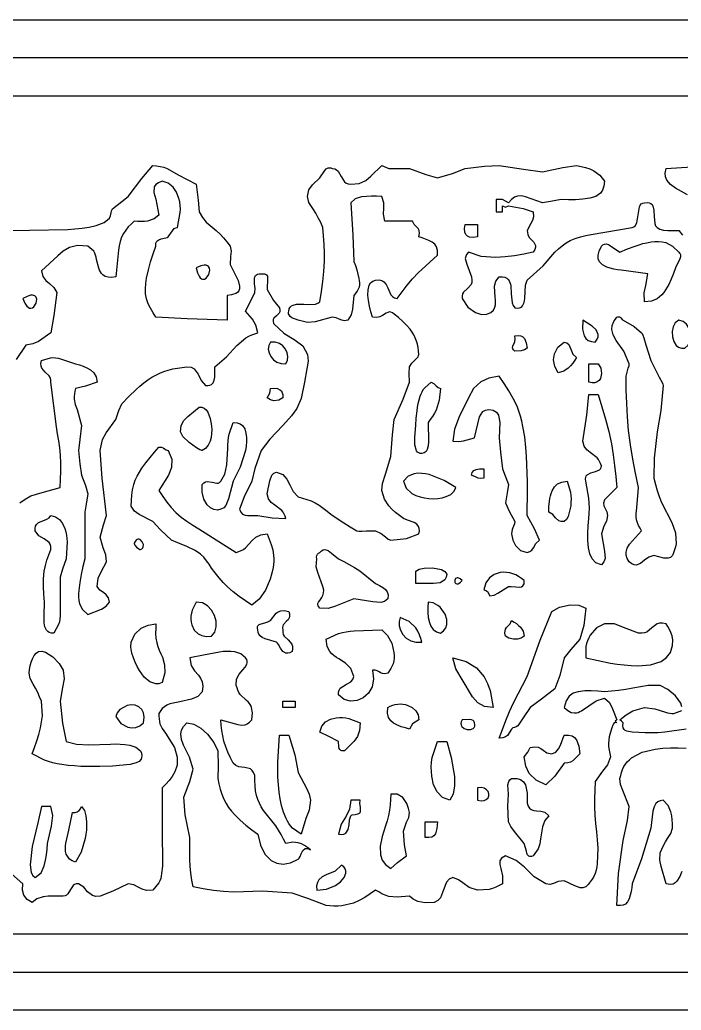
# Model space of a CAD drawing. Extents: x -1323 to 1705, y -706 to 926.
# Drawn here: x 429.2 to 464, y -48.9 to 3.1 of the extents above; entities that cross this region are included whole.
import ezdxf

# ---------------------------------------------------------------- set-up
doc = ezdxf.new("R2010")
doc.units = 0
doc.layers.add('CAMADA_1', color=7, linetype='CONTINUOUS')

msp = doc.modelspace()

# ---------------------------------------------------------------- linework, layer by layer
at = {"layer": 'CAMADA_1'}
for points in [[(401.4278, 3.1105), (531.4279, 3.1105), (531.4279, -48.8895), (401.4278, -48.8895), (401.4278, 3.1105)], [(529.4278, -46.8895), (529.4278, 1.1105), (403.4279, 1.1105), (403.4279, -46.8895), (529.4278, -46.8895)], [(527.4278, -44.8895), (405.4278, -44.8895), (405.4278, -0.8895), (527.4278, -0.8895), (527.4278, -44.8895)], [(453.2929, -8.2791), (453.0549, -8.3132), (452.8676, -8.2968), (452.7559, -8.2483), (452.6754, -8.1686), (452.6203, -8.033), (452.6094, -7.8531), (452.6428, -7.629), (453.2929, -7.629), (453.2929, -8.2791)], [(460.7709, -9.0919), (461.169, -8.9226), (461.5713, -8.7672), (461.7753, -8.6991), (461.9819, -8.6397), (462.1917, -8.5908), (462.4051, -8.5541), (462.6022, -8.5334), (462.7999, -8.5292), (462.9955, -8.5464), (463.1862, -8.5899), (463.5401, -8.7703), (463.8593, -9.0919), (463.9089, -9.1339), (463.9397, -9.1832), (463.9538, -9.2389), (463.9486, -9.3331), (463.9185, -9.4375), (463.6966, -9.9047), (463.5874, -10.2048), (463.4697, -10.5008), (463.335, -10.7887), (463.1747, -11.0643), (463.0801, -11.1986), (462.975, -11.3247), (462.8581, -11.4388), (462.7278, -11.5368), (462.4297, -11.6659), (462.071, -11.693), (462.0522, -11.219), (462.1277, -10.8392), (462.2337, -10.2299), (460.8356, -10.039), (460.6414, -10.0111), (460.4486, -9.9773), (460.2591, -9.932), (460.075, -9.8697), (459.8537, -9.7514), (459.6992, -9.5913), (459.636, -9.4372), (459.6265, -9.2509), (459.6774, -9.0286), (459.7954, -8.7669), (459.8798, -8.6984), (459.9625, -8.6622), (460.0438, -8.6537), (460.1641, -8.6833), (460.2831, -8.7502), (460.7709, -9.0919)], [(439.1666, -10.2688), (439.2243, -10.0361), (439.2094, -9.9289), (439.1588, -9.8419), (439.1028, -9.8002), (439.0272, -9.7752), (438.9307, -9.7701), (438.7431, -9.8063), (438.4999, -9.9047), (438.5693, -10.1737), (438.6527, -10.3579), (438.7135, -10.4387), (438.7768, -10.4896), (438.841, -10.5136), (438.9364, -10.5063), (439.0257, -10.456), (439.1666, -10.2688)], [(430.0937, -11.772), (430.121, -11.5549), (430.0931, -11.4602), (430.0329, -11.3883), (429.9729, -11.3581), (429.8959, -11.3454), (429.8009, -11.3532), (429.6221, -11.4102), (429.3967, -11.5303), (429.498, -11.7637), (429.6024, -11.9188), (429.6719, -11.9838), (429.7401, -12.0214), (429.806, -12.0348), (429.8982, -12.0157), (429.9792, -11.9589), (430.0937, -11.772)], [(459.4703, -13.8062), (459.5719, -13.6635), (459.6243, -13.5319), (459.634, -13.4109), (459.5312, -13.1729), (459.314, -12.9754), (458.8198, -12.6684), (458.8114, -13.1237), (458.8995, -13.4827), (458.988, -13.6179), (459.1104, -13.719), (459.27, -13.7828), (459.4703, -13.8062)], [(462.5588, -25.0229), (462.2845, -25.0967), (462.0583, -25.2635), (461.8497, -25.4341), (461.6277, -25.5197), (461.5169, -25.5073), (461.3946, -25.4525), (461.2582, -25.3479), (461.1539, -25.1701), (461.1024, -25.0033), (461.0967, -24.8465), (461.1579, -24.628), (461.2813, -24.4264), (461.9087, -23.7223), (461.8265, -23.5817), (461.751, -23.4396), (461.6889, -23.2948), (461.6467, -23.1457), (461.6289, -22.992), (461.6304, -22.8344), (461.6439, -22.6746), (461.6621, -22.5142), (461.746, -21.4466), (461.5926, -20.7011), (461.4485, -19.9546), (461.3229, -19.206), (461.2251, -18.4544), (461.164, -17.7425), (461.1275, -17.0279), (461.1075, -16.3115), (461.0958, -15.5943), (461.2091, -15.1822), (461.2503, -15.0506), (461.2582, -14.9442), (460.9776, -14.2953), (460.5749, -13.7193), (460.4219, -13.4367), (460.3515, -13.1461), (460.3688, -12.9436), (460.4507, -12.7311), (460.6081, -12.5058), (460.66, -12.488), (460.7045, -12.4816), (460.7423, -12.485), (460.7885, -12.5045), (460.825, -12.5362), (460.8865, -12.6215), (460.9088, -12.6495), (460.9331, -12.6684), (461.5207, -12.9869), (461.9087, -13.3186), (461.9432, -13.3672), (461.9773, -13.4387), (462.0319, -13.5916), (462.1387, -13.9612), (462.3964, -14.7815), (462.8382, -15.66), (462.992, -15.9399), (463.0285, -16.0208), (463.0466, -16.082), (462.9293, -17.4027), (462.7215, -18.5205), (462.5652, -19.9112), (462.5588, -20.9589), (462.6387, -21.285), (462.7256, -21.6081), (462.8265, -21.9253), (462.9483, -22.2338), (463.4942, -23.2897), (463.6842, -23.8274), (463.7202, -24.3948), (463.6911, -24.5549), (463.6471, -24.7123), (463.5932, -24.868), (463.5343, -25.0229), (463.4207, -25.1163), (463.307, -25.1642), (463.0751, -25.161), (462.5588, -25.0229)], [(464.1843, -14.1314), (464.3495, -13.9661), (464.4511, -13.7578), (464.4734, -13.2878), (464.3986, -13.0643), (464.2699, -12.8739), (464.0893, -12.7355), (463.8593, -12.6684), (463.6828, -12.7978), (463.5691, -13.005), (463.5177, -13.2587), (463.5285, -13.5277), (463.6009, -13.7808), (463.7345, -13.9865), (463.8576, -14.0821), (464.0075, -14.1334), (464.1843, -14.1314)], [(455.2436, -14.294), (455.1813, -14.2227), (455.1443, -14.162), (455.1283, -14.109), (455.148, -14.002), (455.2055, -13.8844), (455.2413, -13.7833), (455.2587, -13.6522), (455.2436, -13.4811), (455.4258, -13.4616), (455.5674, -13.4826), (455.6743, -13.5383), (455.7523, -13.6229), (455.8455, -13.8548), (455.894, -14.1314), (455.7545, -14.2195), (455.5807, -14.2733), (455.2436, -14.294)], [(443.2143, -14.9442), (443.3004, -14.7658), (443.3224, -14.5693), (443.2855, -14.3688), (443.195, -14.1786), (443.056, -14.013), (442.874, -13.8862), (442.654, -13.8125), (442.4014, -13.8062), (442.3152, -13.9845), (442.2932, -14.1811), (442.3301, -14.3816), (442.4206, -14.5718), (442.5596, -14.7374), (442.7417, -14.8642), (442.9616, -14.9379), (443.2143, -14.9442)], [(457.5197, -15.4318), (457.3444, -15.094), (457.2815, -14.7504), (457.3274, -14.4203), (457.5161, -14.0747), (457.8446, -13.8062), (457.9839, -13.8498), (458.081, -13.9356), (458.1998, -14.1824), (458.3036, -14.4444), (458.4948, -14.619), (458.3948, -14.7675), (458.2908, -14.9127), (458.1788, -15.0515), (458.0549, -15.1806), (457.8262, -15.345), (457.5197, -15.4318)], [(459.1452, -15.9196), (459.1452, -14.9442), (459.6327, -14.9442), (459.7621, -15.1723), (459.8031, -15.4521), (459.7436, -15.7184), (459.6724, -15.826), (459.5714, -15.9057), (459.4554, -15.9464), (459.3138, -15.953), (459.1452, -15.9196)], [(456.5442, -24.2101), (456.2799, -23.616), (455.894, -22.9095), (455.9016, -22.4653), (455.9078, -22.0209), (455.9109, -21.5763), (455.9095, -21.1314), (455.902, -20.6859), (455.887, -20.2397), (455.8629, -19.7929), (455.8283, -19.3451), (455.7671, -18.7895), (455.6765, -18.2394), (455.6168, -17.9685), (455.5457, -17.7017), (455.4618, -17.4397), (455.3638, -17.1835), (455.1682, -16.7701), (454.9403, -16.3705), (454.6909, -15.9801), (454.4307, -15.5943), (453.8795, -15.7043), (453.4627, -15.8914), (453.0798, -16.2448), (452.8052, -16.7323), (452.3307, -17.7296), (452.0796, -18.3799), (451.9924, -19.0082), (452.3021, -19.0318), (452.5538, -18.9974), (453.1301, -18.8455), (453.3063, -18.1072), (453.386, -17.7296), (453.5672, -17.4537), (453.7014, -17.3846), (453.8785, -17.3586), (454.1058, -17.3826), (454.2829, -17.495), (454.3922, -17.6493), (454.4652, -18.0404), (454.4307, -18.8455), (454.497, -19.5889), (454.5934, -20.4711), (454.7421, -20.8297), (454.9185, -21.2839), (454.8435, -21.7236), (454.7558, -22.2594), (454.95, -22.6803), (455.2436, -23.2345), (455.2367, -23.3464), (455.1861, -23.4701), (455.1097, -23.6555), (455.0812, -23.885), (455.1425, -24.2103), (455.2757, -24.4942), (455.5388, -24.7564), (455.894, -24.8601), (456.0383, -24.8139), (456.1444, -24.7294), (456.2255, -24.6199), (456.3595, -24.3898), (456.5442, -24.2101)], [(450.0417, -18.1954), (450.0682, -17.8043), (450.1079, -17.4153), (450.1368, -17.2223), (450.174, -17.0307), (450.2211, -16.8407), (450.2797, -16.6525), (450.3247, -16.5327), (450.3772, -16.4166), (450.4394, -16.3068), (450.5131, -16.2063), (450.8546, -15.9196), (451.0015, -16.0001), (451.1154, -16.1137), (451.2128, -16.1952), (451.3422, -16.2446), (451.2772, -16.8622), (451.1113, -17.3793), (451.0213, -17.5506), (450.9185, -17.7151), (450.8073, -17.875), (450.6918, -18.0327), (450.7094, -19.0255), (450.6959, -19.2558), (450.6445, -19.4483), (450.5816, -19.548), (450.4906, -19.6195), (450.3668, -19.6583), (450.2741, -19.6544), (450.1975, -19.6285), (450.1353, -19.5828), (450.0864, -19.5195), (450.001, -19.207), (449.999, -18.8053), (450.0417, -18.1954)], [(442.2387, -16.7323), (442.3655, -16.4949), (442.4014, -16.2446), (442.6006, -16.235), (442.7698, -16.2555), (442.9043, -16.3106), (442.9795, -16.3777), (443.0305, -16.4689), (443.0552, -16.5865), (443.0516, -16.7323), (442.8393, -16.8584), (442.5913, -16.8865), (442.4011, -16.8397), (442.2387, -16.7323)], [(460.6081, -21.4466), (460.2469, -21.8136), (459.9581, -22.0967), (459.9046, -22.2698), (459.9287, -22.4161), (459.9954, -22.5508), (460.0812, -22.7153), (460.1203, -22.9095), (460.0573, -23.2137), (459.9312, -23.4684), (459.7954, -23.885), (459.9685, -24.7803), (459.9949, -25.1805), (459.9321, -25.3561), (459.7954, -25.5106), (459.5101, -25.3944), (459.3102, -25.1971), (459.1822, -24.9323), (459.1125, -24.6136), (459.0802, -24.2305), (459.0825, -23.8455), (459.1081, -23.4592), (459.1452, -23.0722), (459.1579, -22.8037), (459.1656, -22.5356), (459.1633, -22.2685), (459.146, -22.0027), (458.9825, -21.1214), (458.9657, -21.003), (458.972, -20.9076), (458.9982, -20.8323), (459.0415, -20.774), (459.2436, -20.6712), (459.4907, -20.6135), (459.7016, -20.5197), (459.7498, -20.4664), (459.7821, -20.397), (459.7954, -20.3086), (459.7529, -20.1935), (459.706, -20.0821), (459.6505, -19.978), (459.5818, -19.8849), (459.2159, -19.6135), (459.0314, -19.4643), (458.8897, -19.2722), (458.8198, -19.0082), (459.0402, -17.6425), (459.1452, -16.5698), (459.6327, -16.5698), (459.8292, -17.2112), (460.0164, -17.8544), (460.1851, -18.5012), (460.3262, -19.1534), (460.4208, -19.722), (460.4948, -20.2947), (460.5549, -20.87), (460.6081, -21.4466)], [(437.6872, -18.5205), (437.7084, -18.1817), (437.8464, -17.9239), (438.0629, -17.7141), (438.6626, -17.2199), (438.7955, -17.2233), (438.915, -17.2734), (439.0205, -17.3638), (439.1115, -17.4889), (439.2469, -17.8184), (439.3161, -18.214), (439.3253, -18.4161), (439.3165, -18.6184), (439.2871, -18.8178), (439.2344, -19.0111), (439.1364, -19.2263), (439.0005, -19.3927), (438.825, -19.4958), (438.813, -19.4977), (438.7974, -19.4966), (438.766, -19.4891), (438.6919, -19.4595), (438.5148, -19.3621), (438.1341, -19.0884), (437.8056, -18.7603), (437.7253, -18.6353), (437.6872, -18.5205)], [(439.8004, -21.1214), (440.0045, -20.7392), (440.1058, -20.2542), (440.164, -19.3912), (440.171, -19.2014), (440.1818, -19.012), (440.2013, -18.8241), (440.2346, -18.6393), (440.4507, -18.0327), (440.6523, -18.0467), (440.8115, -18.0997), (440.933, -18.1861), (441.0546, -18.3654), (441.1175, -18.5866), (441.1417, -18.8117), (441.1417, -19.0387), (441.1254, -19.2669), (441.101, -19.4958), (440.808, -20.383), (440.4507, -21.1214), (440.2013, -22.0466), (440.0579, -22.3963), (439.9481, -22.5146), (439.8004, -22.5845), (439.6228, -22.6359), (439.4367, -22.6084), (439.2544, -22.5109), (439.088, -22.3524), (438.9121, -22.0612), (438.8148, -21.698), (438.825, -21.2839), (438.9112, -21.2034), (438.9985, -21.1558), (439.0861, -21.1347), (439.3462, -21.1692), (439.5895, -21.2205), (439.6641, -21.2124), (439.7346, -21.1815), (439.8004, -21.1214)], [(436.5492, -19.3332), (436.6734, -19.3304), (436.7634, -19.3618), (436.8361, -19.4105), (436.9228, -19.4669), (437.0369, -19.4958), (437.2198, -19.9556), (437.2012, -20.3922), (437.0488, -20.7996), (436.5492, -21.6091), (436.7547, -21.9161), (436.9673, -22.2159), (437.1939, -22.5013), (437.4416, -22.7651), (437.7166, -23.0037), (438.0125, -23.2206), (438.3216, -23.4231), (438.6363, -23.6186), (440.6132, -24.8601), (440.7426, -24.8099), (440.8687, -24.7555), (440.9882, -24.6925), (441.0978, -24.6166), (441.4447, -24.2354), (441.645, -24.0543), (441.8993, -23.927), (442.2387, -23.885), (442.3474, -24.1624), (442.4459, -24.4414), (442.524, -24.7233), (442.5713, -25.0096), (442.5809, -25.1657), (442.5796, -25.323), (442.5682, -25.4807), (442.5477, -25.6385), (442.4826, -25.9515), (442.3914, -26.2574), (442.1419, -26.8425), (441.8131, -27.3148), (441.4259, -27.624), (441.0879, -27.4018), (440.7567, -27.1726), (440.4388, -26.9292), (440.1409, -26.6647), (439.9187, -26.4328), (439.7095, -26.1872), (439.509, -25.9324), (439.3128, -25.673), (439.1823, -25.4776), (439.0459, -25.2882), (438.8977, -25.1107), (438.732, -24.9513), (438.4493, -24.7551), (438.0123, -24.5351), (437.5397, -24.3574), (437.1995, -24.2101), (436.6304, -23.6677), (436.2241, -23.2345), (435.511, -22.8577), (435.2637, -22.6846), (435.0863, -22.4218), (435.0979, -22.1315), (435.1185, -21.8435), (435.1568, -21.5599), (435.2219, -21.2831), (435.301, -21.0603), (435.4006, -20.844), (435.5167, -20.6345), (435.6455, -20.4322), (435.8545, -20.1427), (436.078, -19.8659), (436.3112, -19.5974), (436.5492, -19.3332)], [(449.3914, -21.1214), (449.5321, -21.4851), (449.837, -21.7572), (450.0466, -21.8642), (450.2668, -21.9422), (450.495, -21.9946), (450.7286, -22.0249), (450.9619, -22.0353), (451.1943, -22.0239), (451.4223, -21.9874), (451.6424, -21.9222), (451.8788, -21.8053), (452.0549, -21.6467), (452.1551, -21.4466), (451.5413, -21.0703), (450.7444, -20.7688), (450.5504, -20.7281), (450.3543, -20.7036), (450.1576, -20.7007), (449.9619, -20.7249), (449.6378, -20.8567), (449.3914, -21.1214)], [(452.9679, -20.7963), (453.0103, -20.6568), (453.0921, -20.5565), (453.2105, -20.4928), (453.3931, -20.4608), (453.618, -20.4711), (453.618, -20.9589), (453.4513, -20.9738), (453.322, -20.9515), (453.2153, -20.9066), (452.9679, -20.7963)], [(458.007, -21.1214), (458.1733, -21.6892), (458.1966, -21.8671), (458.2047, -22.0472), (458.1999, -22.2282), (458.1845, -22.4091), (458.0516, -22.966), (457.9598, -23.1251), (457.8446, -23.2345), (457.6789, -23.2378), (457.5563, -23.1979), (457.3907, -23.0385), (457.2488, -22.8553), (457.0319, -22.7472), (457.0413, -22.4555), (457.0645, -22.1679), (457.0856, -22.027), (457.1152, -21.8887), (457.1552, -21.7535), (457.2072, -21.622), (457.3277, -21.4174), (457.4957, -21.2602), (457.7193, -21.1587), (458.007, -21.1214)], [(431.0223, -29.0869), (430.8926, -29.0856), (430.7862, -29.0594), (430.7009, -29.0107), (430.6345, -28.942), (430.5536, -28.7672), (430.5179, -28.5469), (430.5185, -28.1487), (430.5345, -27.4613), (430.4974, -27.0505), (430.4734, -26.6416), (430.4756, -26.2364), (430.5172, -25.8368), (430.5782, -25.5486), (430.6603, -25.2633), (430.7564, -24.9801), (430.8596, -24.6978), (430.8595, -24.5489), (430.8303, -24.4291), (430.777, -24.3334), (430.5229, -24.1404), (430.234, -23.9822), (430.0468, -23.7223), (430.04, -23.5802), (430.064, -23.4687), (430.1135, -23.3826), (430.2243, -23.2902), (430.3636, -23.2263), (430.6585, -23.1147), (430.7794, -23.0325), (430.8596, -22.9095), (431.1068, -22.9848), (431.3134, -23.127), (431.479, -23.3325), (431.6029, -23.5976), (431.6538, -23.767), (431.6897, -23.9404), (431.7125, -24.1163), (431.7239, -24.2932), (431.6724, -25.1856), (431.4797, -25.7268), (431.3473, -26.1607), (431.3523, -28.031), (431.3481, -28.1872), (431.3377, -28.342), (431.3155, -28.4932), (431.276, -28.6388), (431.0223, -29.0869)], [(435.2488, -24.3728), (435.2454, -24.3906), (435.2473, -24.4107), (435.2726, -24.4692), (435.3675, -24.5819), (435.4843, -24.6713), (435.53, -24.6931), (435.5544, -24.699), (435.5738, -24.6978), (435.643, -24.6661), (435.6915, -24.622), (435.7213, -24.5686), (435.7295, -24.4297), (435.6733, -24.2923), (435.574, -24.1901), (435.5148, -24.1627), (435.4527, -24.1568), (435.3973, -24.1729), (435.3436, -24.2123), (435.2935, -24.278), (435.2488, -24.3728)], [(445.0025, -27.7863), (444.942, -27.7169), (444.906, -27.6543), (444.8914, -27.5969), (444.8946, -27.5433), (444.9316, -27.4575), (444.9953, -27.3709), (445.1118, -27.2165), (445.1677, -27.1097), (445.2024, -26.9828), (445.2051, -26.8307), (445.1649, -26.6484), (444.8952, -25.9169), (444.8153, -25.6033), (444.8399, -25.1856), (444.8341, -25.0887), (444.8461, -25.0096), (444.8745, -24.9471), (444.9283, -24.8935), (445.0025, -24.8601), (445.0939, -24.7738), (445.1807, -24.7241), (445.2638, -24.7062), (445.4413, -24.7577), (445.6132, -24.8914), (445.9777, -25.1856), (446.2642, -25.3349), (446.548, -25.4883), (446.826, -25.6501), (447.0957, -25.8244), (447.9283, -26.4857), (448.1367, -26.5958), (448.3471, -26.7086), (448.4551, -26.8016), (448.5383, -26.9256), (448.5839, -27.0886), (448.5786, -27.2986), (448.4054, -27.427), (448.2134, -27.4808), (447.7816, -27.4401), (446.7905, -27.2986), (445.8225, -27.668), (445.4347, -27.7902), (445.0025, -27.7863)], [(451.6673, -25.9984), (451.636, -26.159), (451.5709, -26.2964), (451.3236, -26.4436), (450.9754, -26.4899), (450.0417, -26.4857), (450.0417, -25.8357), (450.2299, -25.7383), (450.4792, -25.6765), (450.9266, -25.6561), (451.3951, -25.756), (451.5656, -25.8586), (451.6673, -25.9984)], [(453.618, -26.8112), (453.7235, -26.8487), (453.8036, -26.9116), (453.943, -27.1362), (454.1542, -27.0973), (454.3543, -26.9865), (454.9185, -26.6484), (454.9788, -26.6383), (455.0554, -26.6396), (455.2933, -26.6656), (455.486, -26.6727), (455.5931, -26.6536), (455.6773, -26.6058), (455.7128, -26.5599), (455.7349, -26.4988), (455.7417, -26.4206), (455.7313, -26.3234), (455.5904, -26.2208), (455.447, -26.1238), (455.2983, -26.0383), (455.1419, -25.9699), (454.9812, -25.9244), (454.8144, -25.9001), (454.645, -25.8966), (454.4769, -25.9136), (454.1705, -26.0062), (453.9107, -26.1842), (453.7193, -26.4513), (453.618, -26.8112)], [(452.4801, -26.3234), (452.3845, -26.2487), (452.3027, -26.2063), (452.2557, -26.1937), (452.2147, -26.1919), (452.1798, -26.1996), (452.1382, -26.2257), (452.1095, -26.2649), (452.0935, -26.3125), (452.0899, -26.3636), (452.0985, -26.4135), (452.1191, -26.4573), (452.1514, -26.4903), (452.1952, -26.5075), (452.2306, -26.5079), (452.2709, -26.4978), (452.3162, -26.4757), (452.3928, -26.417), (452.4801, -26.3234)], [(438.4999, -27.4613), (438.4259, -27.6027), (438.3569, -27.7458), (438.2978, -27.8921), (438.2535, -28.0433), (438.2286, -28.1975), (438.2232, -28.3546), (438.2376, -28.5115), (438.2723, -28.6647), (438.3972, -28.9295), (438.608, -29.1315), (438.7994, -29.2191), (439.0336, -29.2609), (439.3128, -29.2496), (439.4754, -29.0377), (439.5515, -28.7678), (439.5464, -28.4671), (439.4659, -28.1631), (439.3153, -27.8832), (439.1005, -27.6546), (438.8268, -27.5048), (438.4999, -27.4613)], [(451.3422, -29.0869), (451.5069, -28.9629), (451.6146, -28.8129), (451.6705, -28.6442), (451.6686, -28.3713), (451.5791, -28.0965), (451.5073, -27.9665), (451.4205, -27.8456), (451.3199, -27.7354), (451.2067, -27.6376), (450.9584, -27.502), (450.6918, -27.4613), (450.6785, -27.735), (450.677, -28.0065), (450.6994, -28.2735), (450.7576, -28.5336), (450.8414, -28.7344), (450.963, -28.8972), (451.1283, -29.0165), (451.3422, -29.0869)], [(443.5393, -30.0624), (443.4171, -30.126), (443.3118, -30.1525), (443.2215, -30.1474), (443.0616, -30.0481), (442.9419, -29.8781), (442.8258, -29.6805), (442.7783, -29.619), (442.7265, -29.5746), (442.1227, -29.3853), (441.9793, -29.324), (441.862, -29.2343), (441.8038, -29.1532), (441.7658, -29.0509), (441.7513, -28.9242), (441.7268, -28.8556), (441.7194, -28.797), (441.7272, -28.7474), (441.7483, -28.7056), (441.8181, -28.6447), (441.9173, -28.601), (442.1041, -28.5502), (442.2701, -28.5039), (442.4014, -28.4368), (442.707, -28.0503), (442.812, -27.9711), (442.9511, -27.9205), (443.1356, -27.9096), (443.3768, -27.949), (443.4054, -28.086), (443.4077, -28.1966), (443.3882, -28.2855), (443.3296, -28.3894), (443.25, -28.4723), (443.0938, -28.6412), (443.0605, -28.7163), (443.0448, -28.809), (443.0516, -28.9242), (443.0514, -29.0598), (443.0781, -29.1687), (443.1256, -29.2565), (443.3363, -29.4523), (443.5265, -29.6686), (443.5582, -29.7724), (443.5644, -29.9017), (443.5393, -30.0624)], [(456.0564, -32.9881), (455.6782, -33.5473), (455.4063, -33.9637), (455.3199, -34.0182), (455.2238, -34.0426), (455.1491, -34.0695), (455.0812, -34.1264), (454.8589, -34.461), (454.7554, -34.5396), (454.6157, -34.594), (454.4307, -34.6137), (454.604, -34.1431), (454.7821, -33.6746), (454.9698, -33.2105), (455.1718, -32.753), (455.894, -31.3625), (456.5811, -29.4563), (457.1942, -27.949), (457.6009, -27.7295), (458.1617, -27.6114), (458.6097, -27.6319), (458.9825, -27.7863), (458.8664, -28.6856), (458.6575, -29.4119), (458.1992, -29.9463), (457.8446, -30.3874), (457.6068, -31.3229), (457.357, -32.013), (456.6549, -32.5672), (456.0564, -32.9881)], [(436.7119, -31.688), (436.5475, -31.7498), (436.3843, -31.7605), (436.0676, -31.6499), (435.7741, -31.3996), (435.5161, -31.0531), (435.3946, -30.8396), (435.2899, -30.6171), (435.2018, -30.3871), (435.1305, -30.1508), (435.0749, -29.8306), (435.0863, -29.5746), (435.2789, -29.1478), (435.621, -28.8393), (435.9747, -28.6813), (436.3866, -28.5991), (436.3747, -28.8551), (436.3721, -29.109), (436.388, -29.3589), (436.4317, -29.6028), (436.4915, -29.7951), (436.5668, -29.9843), (436.6486, -30.1724), (436.7281, -30.3616), (436.8456, -30.7491), (436.8599, -31.1787), (436.7119, -31.688)], [(450.3668, -29.5746), (450.3043, -29.3768), (450.2347, -29.1828), (450.1511, -28.9966), (450.0464, -28.8221), (449.7, -28.4857), (449.2289, -28.274), (449.1645, -28.4825), (449.1691, -28.7111), (449.2375, -28.9433), (449.365, -29.1625), (449.5467, -29.3518), (449.7775, -29.4947), (450.0525, -29.5746), (450.3668, -29.5746)], [(455.7313, -29.2496), (455.5826, -29.3508), (455.388, -29.4056), (455.1746, -29.4139), (454.9366, -29.364), (454.7558, -29.2496), (454.7279, -29.0942), (454.733, -28.9718), (454.7638, -28.8752), (454.8131, -28.797), (454.8736, -28.73), (454.9972, -28.6032), (455.0812, -28.4368), (455.2073, -28.5138), (455.33, -28.5949), (455.4455, -28.6845), (455.5506, -28.7866), (455.6779, -28.9811), (455.7313, -29.2496)], [(461.746, -29.0869), (460.9654, -28.8029), (460.4824, -28.6115), (459.9581, -28.5991), (459.5421, -28.8135), (459.214, -29.1955), (459.1311, -29.3398), (459.0608, -29.4891), (459.0064, -29.6429), (458.9713, -29.8004), (458.9825, -30.3874), (460.2742, -30.6606), (460.6329, -30.7192), (460.9935, -30.765), (461.3553, -30.7947), (461.7179, -30.8049), (462.3773, -30.7528), (462.9318, -30.5777), (463.2193, -30.3776), (463.4249, -30.1003), (463.5343, -29.7369), (463.5488, -29.4549), (463.5085, -29.2262), (463.4518, -29.0624), (463.3796, -28.9047), (463.2971, -28.7509), (463.2093, -28.5991), (463.0114, -28.5638), (462.8511, -28.5661), (462.721, -28.5987), (462.4423, -28.8077), (462.1812, -29.0344), (462.065, -29.0807), (461.9223, -29.1005), (461.746, -29.0869)], [(446.7905, -31.3625), (446.6331, -30.951), (446.3456, -30.6695), (445.9998, -30.4465), (445.871, -30.3641), (445.7464, -30.2753), (445.6305, -30.1767), (445.5279, -30.0648), (445.3787, -29.7874), (445.3274, -29.4119), (445.9863, -29.115), (446.1857, -29.0614), (446.3898, -29.0234), (446.5968, -28.9969), (446.8051, -28.9781), (448.2537, -28.9242), (448.5629, -29.2091), (448.7857, -29.6247), (448.8973, -30.1117), (448.9073, -30.2599), (448.9048, -30.4085), (448.8874, -30.5548), (448.8526, -30.6963), (448.7345, -30.9553), (448.5786, -31.2002), (448.4124, -31.2298), (448.2894, -31.2162), (448.1944, -31.1747), (448.1122, -31.1205), (448.023, -31.0666), (447.9134, -31.0331), (447.7658, -31.0375), (447.826, -31.5032), (447.7449, -31.9081), (447.5527, -32.2393), (447.2795, -32.4839), (446.9552, -32.6289), (446.6101, -32.6615), (446.2743, -32.5689), (445.9777, -32.3381), (445.9818, -32.1931), (446.0159, -32.0782), (446.0745, -31.9878), (446.342, -31.8083), (446.6306, -31.6498), (446.736, -31.5316), (446.7905, -31.3625)], [(431.3473, -32.6631), (431.4872, -33.8164), (431.6724, -34.7764), (432.2114, -34.9257), (432.8697, -34.9556), (433.9932, -34.9135), (434.2483, -34.9095), (434.5035, -34.9151), (434.7576, -34.9361), (435.0099, -34.9784), (435.3265, -35.0867), (435.5738, -35.2642), (435.623, -35.4029), (435.6435, -35.5226), (435.6371, -35.6248), (435.6065, -35.7111), (435.5058, -35.8246), (435.3522, -35.9052), (435.0287, -35.9828), (434.1108, -36.077), (433.4402, -36.0941), (432.7705, -36.0958), (432.4362, -36.0861), (432.1024, -36.0669), (431.7693, -36.0361), (431.4369, -35.992), (431.2052, -35.9517), (430.9757, -35.9012), (430.7502, -35.8378), (430.5306, -35.7587), (429.8842, -35.4265), (430.0097, -35.0893), (430.1296, -34.7503), (430.2382, -34.4077), (430.3299, -34.0599), (430.4224, -33.4336), (430.372, -32.6631), (430.2771, -32.433), (430.1773, -32.2051), (430.068, -31.9813), (429.9444, -31.7637), (429.7796, -31.467), (429.7217, -31.2002), (429.7493, -31.0031), (429.7832, -30.8083), (429.8298, -30.618), (429.8954, -30.4345), (429.9821, -30.2676), (430.0866, -30.1394), (430.2095, -30.0624), (430.3872, -30.0416), (430.5803, -30.0892), (430.9737, -30.3342), (431.31, -30.687), (431.5099, -31.0375), (431.5608, -31.4996), (431.4761, -31.9539), (431.3473, -32.6631)], [(452.4801, -31.5252), (452.1505, -30.9747), (451.9924, -30.3874), (452.6838, -30.576), (453.226, -30.9138), (453.6306, -31.3892), (453.7294, -31.5602), (453.8146, -31.7384), (453.8868, -31.9224), (453.9464, -32.1105), (454.1058, -32.9881), (453.6572, -32.9478), (453.3076, -32.7467), (453.0281, -32.4328), (452.4801, -31.5252)], [(443.7019, -32.9881), (443.0516, -32.9881), (443.0516, -32.6631), (443.7019, -32.6631), (443.7019, -32.9881)], [(434.2735, -33.4759), (434.5521, -33.8287), (434.9182, -34.033), (435.1204, -34.0642), (435.3278, -34.04), (435.535, -33.9542), (435.7363, -33.8009), (435.7656, -33.5108), (435.7296, -33.2774), (435.6396, -33.0983), (435.488, -32.9581), (435.2986, -32.8791), (435.0875, -32.8575), (434.871, -32.8895), (434.4862, -33.0987), (434.3503, -33.2682), (434.2735, -33.4759)], [(450.2044, -33.6386), (449.8782, -33.8588), (449.7167, -34.1264), (449.4975, -34.0718), (449.2825, -34.0088), (449.0757, -33.9289), (448.8813, -33.8237), (448.7244, -33.696), (448.6133, -33.5225), (448.5606, -33.2907), (448.5786, -32.9881), (448.7045, -32.9324), (448.8313, -32.8816), (448.96, -32.8408), (449.0917, -32.8148), (449.2258, -32.8077), (449.361, -32.8184), (449.495, -32.8452), (449.6252, -32.8863), (449.8567, -33.004), (450.0418, -33.1712), (450.1635, -33.3841), (450.2044, -33.6386)], [(446.3028, -35.2642), (446.2238, -35.2754), (446.1593, -35.2722), (446.1078, -35.256), (446.0516, -35.2106), (446.016, -35.1446), (445.9959, -35.0631), (445.9777, -34.7764), (445.4321, -34.5027), (445.0025, -34.2887), (445.1041, -33.9699), (445.2951, -33.7438), (445.554, -33.6007), (445.8595, -33.5314), (446.0264, -33.5198), (446.1939, -33.5235), (446.3601, -33.5422), (446.5234, -33.5756), (447.1156, -33.8009), (447.0945, -34.2047), (446.9799, -34.5149), (446.8017, -34.7617), (446.3028, -35.2642)], [(452.4801, -33.6386), (452.4322, -33.7452), (452.4157, -33.8406), (452.4266, -33.9244), (452.4603, -33.9964), (452.5802, -34.1031), (452.7418, -34.1579), (452.9112, -34.158), (453.0548, -34.1004), (453.1065, -34.0491), (453.1391, -33.9823), (453.1484, -33.8997), (453.1301, -33.8009), (453.116, -33.7475), (453.0895, -33.7064), (453.0522, -33.676), (452.9792, -33.6475), (452.8904, -33.6346), (452.4801, -33.6386)], [(444.0271, -39.6533), (443.5643, -39.3253), (443.4638, -39.2129), (443.3753, -39.0891), (443.2971, -38.9569), (443.2277, -38.8194), (443.0929, -38.4878), (442.9913, -38.1463), (442.9168, -37.7978), (442.8636, -37.4452), (442.8233, -37.0535), (442.7999, -36.6609), (442.7916, -36.2677), (442.7967, -35.8747), (442.889, -34.4514), (443.3768, -34.4514), (443.681, -35.4822), (443.8644, -36.402), (444.2967, -37.2333), (444.4465, -37.5507), (444.5147, -37.8649), (444.445, -38.3807), (444.2653, -38.83), (444.0271, -39.6533)], [(451.8301, -37.8649), (451.4473, -37.7157), (451.1675, -37.4329), (450.9824, -37.0495), (450.8833, -36.5985), (450.8608, -36.3547), (450.8572, -36.1098), (450.8732, -35.866), (450.9099, -35.6253), (451.1795, -34.7764), (451.6673, -34.7764), (451.8991, -35.6155), (452.0717, -36.6143), (452.0836, -37.1116), (452.0109, -37.5413), (451.8301, -37.8649)], [(457.8446, -34.4514), (458.0728, -34.4469), (458.2529, -34.4903), (458.391, -34.5757), (458.4929, -34.6973), (458.612, -35.0252), (458.6575, -35.4265), (458.2926, -35.7901), (458.1759, -35.8642), (458.0301, -35.909), (457.8446, -35.9143), (457.3508, -36.604), (456.8691, -37.0521), (456.3754, -36.8178), (456.0077, -36.4573), (455.82, -36.073), (455.7313, -35.5893), (455.9398, -35.3425), (456.0564, -35.1015), (456.3009, -35.0619), (456.4821, -35.0855), (456.6207, -35.1517), (456.7375, -35.2397), (456.927, -35.3721), (457.1942, -35.4265), (457.4046, -35.3336), (457.5461, -35.1717), (457.6439, -34.966), (457.8446, -34.4514)], [(454.9185, -39.0032), (454.8793, -38.1816), (454.9185, -37.5399), (454.8866, -37.0574), (454.9248, -36.8799), (454.9844, -36.8013), (455.0812, -36.7271), (455.3482, -36.7242), (455.5541, -36.7824), (455.7059, -36.8948), (455.8104, -37.0544), (455.9053, -37.4879), (455.894, -38.0276), (455.9549, -38.1796), (456.0267, -38.2859), (456.108, -38.3549), (456.2444, -38.4067), (456.3941, -38.4216), (456.6063, -38.433), (456.8227, -38.4961), (457.0319, -38.6777), (456.8238, -38.9286), (456.7055, -39.2691), (456.6024, -39.8869), (456.561, -40.156), (456.4826, -40.4109), (456.2191, -40.7911), (456.1163, -40.8134), (456.0369, -40.8145), (455.9772, -40.7967), (455.9168, -40.7392), (455.8804, -40.6512), (455.8559, -40.5401), (455.7313, -40.141), (455.2231, -39.5015), (455.0342, -39.2484), (454.9185, -39.0032)], [(453.2929, -37.2149), (453.2929, -37.8649), (453.4824, -37.8938), (453.6349, -37.8801), (453.7509, -37.8321), (453.8391, -37.7474), (453.8833, -37.6413), (453.885, -37.5258), (453.845, -37.4123), (453.7648, -37.3128), (453.6453, -37.2389), (453.4875, -37.2023), (453.2929, -37.2149)], [(447.1156, -37.8649), (446.628, -37.8649), (446.5602, -38.3336), (446.3858, -38.6957), (446.1289, -39.1216), (445.9777, -39.6533), (446.1398, -39.666), (446.2661, -39.6458), (446.3611, -39.5971), (446.4869, -39.4091), (446.536, -39.1568), (446.5645, -38.8948), (446.628, -38.6777), (446.6444, -38.6595), (446.6696, -38.6454), (446.7019, -38.6345), (446.8662, -38.609), (447.0017, -38.5856), (447.0502, -38.5691), (447.0892, -38.5463), (447.1156, -38.5154), (447.1352, -38.463), (447.1435, -38.4045), (447.1305, -38.2371), (447.1008, -38.039), (447.1156, -37.8649)], [(448.7412, -37.5399), (448.7216, -37.8227), (448.6968, -38.1045), (448.6613, -38.3839), (448.61, -38.6601), (448.5377, -38.9396), (448.4525, -39.2164), (448.3637, -39.4927), (448.2806, -39.7705), (448.1756, -40.2814), (448.1815, -40.7411), (448.2738, -41.011), (448.455, -41.2461), (448.7412, -41.4416), (449.0864, -41.143), (449.554, -40.7911), (449.4542, -40.2101), (449.3914, -39.4906), (449.5532, -39.0247), (449.6758, -38.7667), (449.7167, -38.5154), (449.6688, -38.3006), (449.565, -38.0408), (449.356, -37.729), (449.0664, -37.5399), (448.7412, -37.5399)], [(430.372, -38.1904), (430.1807, -39.0521), (429.8842, -40.3033), (429.7823, -41.252), (429.835, -41.6629), (429.9168, -41.8188), (430.0468, -41.9289), (430.3531, -41.686), (430.5182, -41.3096), (430.5856, -41.0171), (430.6336, -40.7249), (430.6685, -40.4329), (430.697, -40.141), (430.9087, -39.2209), (430.9674, -38.6722), (430.8596, -38.1904), (430.372, -38.1904)], [(432.4851, -38.1904), (432.627, -38.4001), (432.7127, -38.6771), (432.7481, -39.0037), (432.748, -39.2199), (432.7327, -39.4362), (432.705, -39.6521), (432.6674, -39.8672), (432.4521, -40.5972), (432.1602, -41.1162), (431.9798, -41.051), (431.8423, -40.9576), (431.679, -40.6992), (431.6438, -40.5566), (431.632, -40.4097), (431.638, -40.2608), (431.6564, -40.1124), (431.8069, -39.4414), (431.9976, -38.5154), (432.1395, -38.5057), (432.2556, -38.47), (432.3479, -38.4105), (432.4296, -38.3134), (432.4851, -38.1904)], [(450.5295, -39.8159), (450.5295, -39.0032), (451.1795, -39.0032), (451.1563, -39.3455), (451.072, -39.6269), (450.992, -39.7298), (450.8789, -39.7996), (450.7268, -39.8303), (450.5295, -39.8159)], [(446.1402, -41.2789), (445.7989, -41.5878), (445.3371, -41.7762), (445.1225, -41.8867), (444.9518, -42.041), (444.8743, -42.1803), (444.8346, -42.3574), (444.8399, -42.5794), (445.3465, -42.5383), (445.8274, -42.3361), (446.0912, -42.1418), (446.28, -41.9209), (446.3681, -41.6915), (446.3663, -41.5792), (446.33, -41.4715), (446.2557, -41.3706), (446.1402, -41.2789)]]:
    msp.add_lwpolyline(points, close=True, dxfattribs=at)
for points in [[(428.0961, -7.954), (429.7523, -7.9276), (431.7532, -7.893), (432.1314, -7.8677), (432.5084, -7.8282), (432.8834, -7.769), (433.2557, -7.6846), (433.6723, -7.5233), (433.9483, -7.3038), (434.0003, -7.1815), (434.0307, -7.0281), (434.06, -6.9107), (434.1108, -6.8162), (434.596, -6.4261), (434.9236, -6.1659), (435.647, -5.2274), (436.2241, -4.5403), (436.4209, -4.5609), (436.6153, -4.5881), (436.8047, -4.6283), (436.9867, -4.688), (437.5632, -5.0218), (438.4999, -5.5157), (438.6031, -6.3605), (438.6626, -6.9787), (438.8305, -7.261), (439.0269, -7.5171), (439.5553, -7.9557), (439.7562, -8.1408), (439.942, -8.3411), (440.1175, -8.5515), (440.2881, -8.7669), (440.3404, -9.0352), (440.3137, -9.3244), (440.2881, -9.7422), (440.5817, -10.3347), (440.7058, -10.5724), (440.7759, -10.8802), (440.7748, -11.0214), (440.7388, -11.1276), (440.6737, -11.2048), (440.5858, -11.2591), (440.3619, -11.3315), (440.1256, -11.3678), (440.1256, -12.6684), (438.0268, -12.5822), (436.3866, -12.5058), (436.2351, -12.2734), (436.0946, -12.0378), (435.9761, -11.7959), (435.8908, -11.5445), (435.8464, -11.2804), (435.8384, -11.0081), (435.859, -10.7321), (435.9, -10.4571), (435.9933, -10.022), (436.1109, -9.5977), (436.2447, -9.1805), (436.3866, -8.7669), (436.3848, -8.6145), (436.443, -8.5096), (436.5437, -8.4405), (436.6698, -8.3953), (436.9004, -8.3386), (436.9769, -8.3127), (437.0369, -8.2791), (437.2536, -7.9723), (437.3536, -7.8469), (437.4267, -7.808), (437.5247, -7.7916), (437.6694, -7.0153), (437.6754, -6.8269), (437.6661, -6.6382), (437.6409, -6.4509), (437.5997, -6.2666), (437.4762, -5.9418), (437.2893, -5.6708), (437.0356, -5.4694), (436.7119, -5.3531), (436.515, -5.4421), (436.3821, -5.5438), (436.3039, -5.6577), (436.2809, -5.9557), (436.3839, -6.3066), (436.5492, -7.1413), (436.2911, -7.3383), (435.9539, -7.4562), (435.779, -7.4783), (435.6029, -7.4836), (435.426, -7.4777), (435.2488, -7.4663), (435.0895, -7.6147), (434.9373, -7.7674), (434.7992, -7.9284), (434.6825, -8.1019), (434.5857, -8.307), (434.5151, -8.5263), (434.4638, -8.7547), (434.4248, -8.9869), (434.2735, -10.3925), (434.052, -10.4208), (433.87, -10.4098), (433.7228, -10.364), (433.6053, -10.2883), (433.5329, -10.2125), (433.4737, -10.1246), (433.4255, -10.0286), (433.3859, -9.9287), (433.2655, -9.47), (433.2402, -9.3563), (433.21, -9.2442), (433.1702, -9.1375), (433.1163, -9.04), (432.8104, -8.7669), (432.2654, -8.7454), (431.8412, -8.8445), (431.5058, -9.0326), (431.2277, -9.2779), (430.372, -10.0674), (430.4414, -10.3621), (430.5966, -10.571), (430.7947, -10.737), (431.0249, -10.936), (431.1848, -11.2052), (431.0233, -12.4093), (430.8596, -13.3186), (430.2222, -13.7734), (429.9219, -13.9022), (429.5593, -13.9687), (429.0512, -14.7296)], [(429.2339, -22.2594), (429.5154, -22.0578), (429.8129, -21.8913), (430.4122, -21.7129), (431.3473, -21.4466), (431.3704, -21.0187), (431.3866, -20.5912), (431.3889, -20.1646), (431.3703, -19.7394), (431.3334, -19.3695), (431.282, -19.0005), (431.2226, -18.632), (431.162, -18.2635), (430.8596, -15.9196), (430.8597, -15.7839), (430.8331, -15.675), (430.7856, -15.5871), (430.5749, -15.3914), (430.3848, -15.1751), (430.3531, -15.0714), (430.3469, -14.9422), (430.372, -14.7815), (430.8415, -14.6305), (430.9743, -14.6236), (431.1086, -14.6331), (431.2432, -14.655), (431.3768, -14.6853), (432.1602, -14.9442), (432.3674, -15.0074), (432.5702, -15.0785), (432.764, -15.165), (432.9444, -15.2749), (433.1185, -15.4329), (433.2427, -15.6438), (433.298, -15.9196), (432.6803, -16.1211), (432.1602, -16.2446), (432.1313, -16.385), (432.1074, -16.525), (432.0937, -16.6643), (432.0953, -16.8025), (432.1516, -17.0802), (432.2432, -17.355), (432.4851, -18.1954), (432.3971, -18.9186), (432.3226, -19.4958), (432.382, -20.1966), (432.4851, -20.7963), (432.6883, -21.334), (432.8104, -21.7717), (432.7306, -22.3143), (432.6478, -22.7472), (432.6508, -24.1394), (432.6478, -25.1856), (432.5533, -25.5962), (432.4655, -26.0091), (432.391, -26.4265), (432.3365, -26.8506), (432.3224, -27.0275), (432.3193, -27.204), (432.3335, -27.378), (432.3715, -27.5478), (432.5274, -27.8483), (432.8104, -28.1113), (433.5278, -27.8276), (433.7696, -27.676), (433.9483, -27.4613), (433.8979, -27.2385), (433.7795, -27.0837), (433.625, -26.9652), (433.439, -26.8293), (433.298, -26.6484), (433.3515, -26.2014), (433.516, -25.8651), (433.7857, -25.3479), (433.7542, -24.9837), (433.6211, -24.6197), (433.4607, -24.0474), (433.6357, -23.4084), (433.7857, -22.9095), (433.5687, -20.9625), (433.4607, -19.4958), (433.5838, -18.9233), (433.7735, -18.5676), (434.2735, -17.8702), (434.4427, -17.4041), (434.5985, -17.0574), (434.9665, -16.6691), (435.3455, -16.2957), (435.5425, -16.1194), (435.7462, -15.9525), (435.9582, -15.7968), (436.1797, -15.6543), (436.3825, -15.5416), (436.5924, -15.4415), (436.8084, -15.3552), (437.0293, -15.2836), (437.2713, -15.2233), (437.5165, -15.1767), (437.7639, -15.1394), (438.0123, -15.1067), (438.2342, -15.1285), (438.397, -15.2097), (438.6057, -15.4885), (438.7616, -15.8203), (438.9875, -16.082), (439.1196, -16.0922), (439.2263, -16.0769), (439.3103, -16.039), (439.3995, -15.9453), (439.4522, -15.8152), (439.4773, -15.6575), (439.4753, -15.1067), (440.0981, -14.5916), (440.6362, -13.9917), (441.1189, -13.5803), (441.2686, -13.5002), (441.4255, -13.4327), (441.5872, -13.3736), (441.7513, -13.3186), (441.6464, -12.9227), (441.4602, -12.6082), (441.101, -12.1806), (441.3638, -11.6877), (441.5887, -11.2052), (441.6007, -10.995), (441.5717, -10.7465), (441.5612, -10.4794), (441.5802, -10.3911), (441.6197, -10.3181), (441.6661, -10.2753), (441.7292, -10.2452), (441.811, -10.2295), (441.9137, -10.2299), (442.012, -10.2196), (442.0905, -10.2252), (442.1513, -10.2451), (442.1965, -10.2776), (442.2425, -10.3559), (442.2593, -10.4572), (442.2493, -10.6436), (442.225, -10.8616), (442.2387, -11.0428), (442.573, -11.633), (442.889, -12.0181), (442.9058, -12.1297), (442.8985, -12.2173), (442.8723, -12.2858), (442.7265, -12.4245), (442.5807, -12.5631), (442.5545, -12.6316), (442.5472, -12.7193), (442.564, -12.8308), (443.1156, -13.3424), (443.7086, -13.7042), (444.1027, -14.0151), (444.3522, -14.4564), (444.3814, -14.8041), (444.3267, -15.2114), (444.1896, -15.9196), (444.0236, -16.7687), (443.8013, -17.2987), (443.5095, -17.6831), (443.0516, -18.1954), (442.3669, -18.9022), (441.9137, -19.4958), (441.5912, -20.4522), (441.4259, -21.1214), (441.0329, -21.9372), (440.7759, -22.5845), (440.846, -22.7406), (440.9462, -22.8405), (441.069, -22.8959), (441.2066, -22.9183), (441.7513, -22.9095), (442.4901, -23.0456), (443.2143, -23.0722), (443.1718, -22.9571), (443.125, -22.8456), (443.0694, -22.7415), (443.0007, -22.6484), (442.6348, -22.3771), (442.4503, -22.2278), (442.3086, -22.0356), (442.2387, -21.7717), (442.3821, -21.1021), (442.4845, -20.7981), (442.5825, -20.6929), (442.7265, -20.6338), (443.0505, -20.7651), (443.2663, -21.0043), (443.425, -21.3008), (443.6075, -21.6547), (443.8644, -21.9342), (444.0951, -21.9993), (444.3229, -22.0701), (444.5446, -22.1522), (444.7574, -22.2515), (444.9729, -22.3804), (445.1792, -22.5269), (445.3809, -22.6826), (445.5826, -22.8389), (445.915, -23.0774), (446.2562, -23.3007), (446.6032, -23.514), (446.9531, -23.7223), (447.0655, -23.7449), (447.2022, -23.7419), (447.4511, -23.7139), (447.9283, -23.7223), (448.2178, -23.8544), (448.4456, -24.0337), (448.5982, -24.1533), (448.7412, -24.2101), (449.5545, -24.1155), (450.2044, -23.885), (450.233, -23.7261), (450.2269, -23.5951), (450.1914, -23.4886), (450.0939, -23.3675), (449.9589, -23.2823), (449.6097, -23.1634), (449.3914, -23.0722), (449.1859, -22.9216), (448.9859, -22.7655), (448.7967, -22.5983), (448.6237, -22.4143), (448.391, -22.0544), (448.2537, -21.6091), (448.2938, -21.2294), (448.4564, -20.7503), (448.7412, -19.821), (448.8234, -18.6835), (448.9039, -17.8702), (449.3828, -16.814), (449.7167, -15.9196), (449.6993, -15.4592), (449.7167, -15.1067), (449.8409, -14.914), (450.0271, -14.7316), (450.1628, -14.5766), (450.1932, -14.5164), (450.2044, -14.4564), (450.1851, -14.278), (450.1612, -14.1009), (450.128, -13.9264), (450.0811, -13.7556), (450.0177, -13.5916), (449.9387, -13.4335), (449.8462, -13.2821), (449.7426, -13.1383), (449.5537, -12.9195), (449.347, -12.7178), (449.1284, -12.5276), (448.9039, -12.3431), (448.8144, -12.2697), (448.732, -12.2338), (448.6542, -12.2288), (448.4836, -12.2973), (448.2968, -12.4156), (448.1499, -12.4857), (447.9755, -12.523), (447.7658, -12.5058), (447.6875, -12.2164), (447.6171, -11.9261), (447.5625, -11.6339), (447.5315, -11.3388), (447.5359, -11.0624), (447.5939, -10.8277), (447.6695, -10.7033), (447.7797, -10.6106), (447.9283, -10.555), (448.1124, -10.5471), (448.2558, -10.5798), (448.3659, -10.6459), (448.4847, -10.7913), (448.5696, -10.9705), (448.7372, -11.3312), (448.8192, -11.4254), (448.9265, -11.4941), (449.0664, -11.5303), (449.3273, -11.1775), (449.5936, -10.8297), (449.8704, -10.492), (450.1633, -10.1694), (451.1795, -9.2546), (451.1907, -8.9996), (451.139, -8.8075), (451.0368, -8.6658), (450.8966, -8.5622), (450.7317, -8.4743), (450.5599, -8.401), (450.3833, -8.3376), (450.2044, -8.2791), (450.2338, -8.0904), (450.2146, -7.9504), (450.1608, -7.8448), (450.0866, -7.7596), (449.9631, -7.6328), (449.8792, -7.4663), (448.4161, -7.4663), (448.3468, -7.0933), (448.3675, -6.7755), (448.358, -6.5045), (448.2537, -6.1659), (447.9871, -6.1536), (447.7205, -6.1488), (447.4535, -6.1587), (447.1863, -6.1909), (446.8607, -6.2945), (446.628, -6.491), (446.7325, -8.1957), (446.7905, -9.5796), (446.868, -9.7981), (446.9408, -10.0183), (447.0043, -10.2419), (447.0537, -10.4705), (447.0707, -10.5835), (447.08, -10.6969), (447.0782, -10.8098), (447.0618, -10.9209), (446.9702, -11.1451), (446.7905, -11.3678), (446.72, -12.0798), (446.6543, -12.3861), (446.4655, -12.6684), (446.2958, -12.6936), (446.1545, -12.663), (446.0238, -12.6036), (445.8585, -12.5337), (445.6526, -12.5058), (444.7487, -12.7411), (444.3587, -12.7793), (443.8644, -12.6684), (443.5348, -12.5299), (443.4492, -12.4655), (443.3862, -12.3866), (443.3629, -12.3254), (443.3586, -12.2568), (443.3768, -12.1806), (443.3952, -12.0669), (443.4397, -11.9794), (443.5073, -11.915), (443.5946, -11.8702), (443.7759, -11.8236), (443.965, -11.8122), (444.158, -11.8209), (444.3513, -11.8345), (444.7738, -11.8131), (444.9039, -11.7688), (445.0025, -11.693), (445.0822, -11.1617), (445.1536, -10.63), (445.2084, -10.0978), (445.2383, -9.5647), (445.2399, -9.1221), (445.2244, -8.6789), (445.1975, -8.2354), (445.1649, -7.7916), (445.0463, -7.5358), (444.9219, -7.2828), (444.786, -7.0355), (444.633, -6.7967), (444.4303, -6.4746), (444.3522, -6.1659), (444.4314, -5.8102), (444.6118, -5.5612), (445.0025, -5.1906), (445.2599, -4.8061), (445.3404, -4.7219), (445.4313, -4.668), (445.4987, -4.6553), (445.5723, -4.6657), (445.6526, -4.7029), (445.782, -4.7226), (445.884, -4.7695), (445.9645, -4.8381), (446.1311, -5.1185), (446.3023, -5.3943), (446.3864, -5.4592), (446.4931, -5.5016), (446.628, -5.5157), (447.0746, -5.4768), (447.4101, -5.3268), (447.6751, -5.1063), (448.2537, -4.5403), (448.6287, -4.7007), (449.0124, -4.7022), (449.7167, -4.7029), (450.564, -5.0178), (451.1795, -5.1906), (451.9758, -4.958), (452.6428, -4.7029), (453.6557, -4.575), (454.4307, -4.5403), (455.7067, -4.7377), (456.7068, -4.8654), (457.7733, -4.6358), (458.4948, -4.5403), (458.7303, -4.5892), (458.9627, -4.646), (459.189, -4.7186), (459.4062, -4.8149), (459.7203, -5.0398), (459.9581, -5.3531), (459.9337, -5.6168), (459.8605, -5.827), (459.7441, -5.9898), (459.5009, -6.1585), (459.1922, -6.2548), (458.8196, -6.3134), (458.4427, -6.3375), (458.063, -6.3387), (457.6819, -6.3284), (457.1187, -6.4368), (456.7068, -6.491), (455.8124, -6.1762), (455.6004, -6.1268), (455.3838, -6.1443), (455.2345, -6.2069), (455.0799, -6.3197), (454.9185, -6.491), (454.7558, -6.4098), (454.5934, -6.3284), (454.2685, -6.3284), (454.2685, -6.9787), (454.5934, -6.9787), (454.5934, -6.6535), (454.7558, -6.7348), (454.9185, -6.6535), (455.6904, -6.7919), (456.2191, -6.9787), (456.2261, -7.2285), (456.1757, -7.4209), (456.0913, -7.5794), (455.894, -7.954), (455.9292, -8.1606), (456.0065, -8.312), (456.1058, -8.4267), (456.2514, -8.5699), (456.3319, -8.7339), (456.3288, -8.8296), (456.2931, -8.9471), (456.2191, -9.0919), (455.7288, -9.1901), (455.2371, -9.2772), (454.7427, -9.3419), (454.2444, -9.3732), (453.4823, -9.3133), (452.8052, -9.0919), (452.717, -9.2033), (452.6657, -9.3112), (452.6459, -9.4165), (452.7198, -9.7257), (452.9679, -10.3925), (452.9931, -10.5531), (452.9869, -10.6824), (452.955, -10.7861), (452.7648, -11.0023), (452.5541, -11.198), (452.5064, -11.2859), (452.4799, -11.3947), (452.4801, -11.5303), (452.7822, -11.983), (453.1744, -12.2657), (453.4937, -12.3622), (453.7807, -12.3431), (453.9865, -12.2517), (454.1217, -12.1302), (454.1992, -11.984), (454.2299, -11.8545), (454.238, -11.7204), (454.2305, -11.5839), (454.2145, -11.4474), (454.1754, -10.8709), (454.2445, -10.6107), (454.4307, -10.3925), (454.593, -10.3826), (454.7237, -10.4043), (454.8265, -10.4539), (454.9051, -10.5278), (454.9531, -10.6019), (454.9881, -10.6839), (455.0128, -10.7709), (455.03, -10.8601), (455.0641, -11.2833), (455.1128, -11.7466), (455.1631, -11.8973), (455.2436, -12.0181), (455.3857, -12.0282), (455.5006, -12.011), (455.591, -11.9693), (455.66, -11.9062), (455.742, -11.7397), (455.7784, -11.5275), (455.7908, -11.1492), (455.8101, -10.8198), (455.894, -10.555), (456.739, -9.8134), (457.357, -9.0919), (457.5484, -8.9203), (457.7436, -8.7561), (457.9464, -8.6063), (458.1604, -8.4784), (458.4209, -8.3653), (458.6957, -8.2809), (458.9794, -8.2161), (459.2669, -8.1616), (461.4209, -7.7916), (461.5106, -7.7593), (461.5795, -7.7062), (461.667, -7.5499), (461.727, -7.1222), (461.7965, -6.7041), (461.8384, -6.6239), (461.896, -6.5597), (461.9725, -6.5144), (462.071, -6.491), (462.2071, -6.4769), (462.315, -6.4909), (462.3982, -6.5297), (462.4598, -6.59), (462.524, -6.7306), (462.5524, -6.907), (462.5625, -7.2189), (462.5989, -7.5921), (462.6454, -7.7066), (462.7215, -7.7916), (462.8666, -7.8893), (463.0579, -7.9407), (463.2818, -7.9596), (463.8593, -7.954), (464.0663, -8.201)], [(464.3219, -6.0849), (463.6945, -5.7344), (463.4248, -5.5412), (463.2309, -5.3152), (463.1609, -5.1387), (463.1502, -4.9361), (463.2093, -4.7029), (465.6366, -4.5411)], [(464.0292, -32.9692), (463.9682, -32.7741), (463.6924, -32.3815), (463.2969, -32.0485), (462.8839, -31.8503), (462.2555, -31.8405), (461.4468, -31.9901), (461.0769, -32.0556), (460.7051, -32.1046), (460.3319, -32.1427), (459.9581, -32.1753), (459.6107, -32.142), (459.2644, -32.1215), (458.9202, -32.1265), (458.5792, -32.1698), (458.316, -32.2492), (458.1007, -32.3992), (457.9411, -32.6392), (457.8446, -32.9881), (458.0325, -33.161), (458.2119, -33.2561), (458.3847, -33.2851), (458.4818, -33.276), (458.5771, -33.2513), (458.6698, -33.2145), (458.759, -33.1694), (459.1315, -32.9115), (459.5239, -32.6443), (459.9581, -32.5008), (460.2165, -32.7428), (460.3884, -33.0714), (460.6081, -33.6386), (460.5267, -33.72), (460.6081, -33.8009), (460.5684, -33.7879), (460.5332, -33.7857), (460.5017, -33.7935), (460.4738, -33.81), (460.4297, -33.8609), (460.3945, -33.9315), (460.351, -34.0646), (460.2831, -34.2887), (460.2027, -34.5349), (460.1647, -34.8706), (460.1756, -35.0519), (460.2025, -35.2318), (460.2401, -35.4108), (460.2831, -35.5893), (460.1126, -36.0105), (459.8491, -36.3389), (459.4703, -36.8898), (459.4523, -37.3324), (459.4399, -37.7748), (459.4389, -38.2168), (459.4547, -38.6583), (459.4891, -39.0889), (459.5334, -39.5191), (459.5759, -39.9491), (459.6052, -40.3792), (459.5837, -41.182), (459.5586, -41.3615), (459.5219, -41.5386), (459.4701, -41.71), (459.3998, -41.8725), (459.3131, -42.0182), (459.2113, -42.1557), (459.0994, -42.2876), (458.9825, -42.4167), (458.8222, -42.471), (458.6734, -42.4687), (458.3979, -42.3528), (457.8446, -42.0917), (457.5306, -42.1309), (457.2836, -42.2308), (457.0928, -42.2826), (456.8691, -42.2544), (456.2621, -41.8827), (455.7584, -41.3823), (455.3213, -41.022), (454.7558, -40.7911), (454.5412, -40.9009), (454.4537, -41.0511), (454.4554, -41.2361), (454.5089, -41.4506), (454.6068, -41.8336), (454.5934, -42.2544), (454.425, -42.3472), (454.255, -42.433), (454.0818, -42.5047), (453.9037, -42.5554), (453.2929, -42.5794), (452.8502, -42.4429), (452.524, -42.211), (452.2804, -42.0363), (451.9924, -41.9289), (451.7954, -42.0164), (451.6613, -42.1669), (451.499, -42.5736), (451.3396, -42.9831), (451.2092, -43.1371), (451.0173, -43.2295), (450.5427, -43.2488), (450.1573, -43.1789), (449.913, -43.0657), (449.7167, -42.9045), (449.07, -42.9605), (448.6207, -42.9161), (448.4397, -42.8568), (448.2655, -42.7762), (448.0958, -42.6814), (447.9283, -42.5794), (447.651, -42.7775), (447.3689, -42.9657), (447.0771, -43.1337), (446.7707, -43.2715), (446.1514, -43.418), (445.946, -43.4287), (445.7401, -43.4247), (445.5338, -43.4109), (445.3274, -43.3922), (444.3755, -43.0277), (443.5393, -42.7418), (441.9866, -42.6488), (440.4798, -42.6894), (439.9425, -42.6596), (439.4066, -42.5969), (438.8718, -42.5122), (438.3375, -42.4167), (438.2813, -42.0558), (438.2301, -41.6945), (438.1888, -41.3328), (438.1625, -40.9702), (438.1747, -39.8159), (437.9178, -38.6345), (437.8498, -37.7026), (438.162, -36.8879), (438.3375, -36.2393), (438.1532, -35.5963), (437.8375, -34.9759), (437.7241, -34.6741), (437.6905, -34.3777), (437.7309, -34.1831), (437.8344, -33.9908), (438.0123, -33.8009), (438.3842, -33.8654), (438.7561, -34.0791), (439.1, -34.3943), (439.431, -34.831), (439.6378, -35.2642), (439.6577, -36.0802), (439.6378, -36.7271), (439.6994, -37.0052), (439.7683, -37.2803), (439.8517, -37.5494), (439.9569, -37.8095), (440.0736, -38.0316), (440.2102, -38.2437), (440.3633, -38.4453), (440.5297, -38.636), (440.8131, -38.9153), (441.1154, -39.1732), (441.4302, -39.4168), (441.7513, -39.6533), (441.8812, -40.2243), (442.1133, -40.6916), (442.4376, -41.0267), (442.7353, -41.1741), (443.0751, -41.2192), (443.4529, -41.1497), (443.8644, -40.9538), (443.9166, -40.9018), (443.9603, -40.8243), (444.0239, -40.6755), (444.1093, -40.5111), (444.2355, -40.4078), (444.2913, -40.397), (444.3557, -40.4017), (444.4299, -40.424), (444.5147, -40.4661), (444.3608, -40.3512), (444.2034, -40.2453), (444.0393, -40.1575), (443.8651, -40.0967), (443.5909, -40.0708), (443.2143, -40.141), (443.092, -39.9021), (442.9657, -39.6661), (442.831, -39.436), (442.684, -39.2148), (442.0436, -38.3985), (441.9268, -38.2163), (441.8241, -38.0259), (441.7385, -37.8284), (441.6728, -37.6249), (441.621, -37.3663), (441.5956, -37.1021), (441.5878, -36.8344), (441.5887, -36.5648), (441.5237, -36.4089), (441.4475, -36.2982), (441.3618, -36.2248), (441.0651, -36.1474), (440.7457, -36.1161), (440.5922, -36.0501), (440.4507, -35.9143), (440.309, -35.6325), (440.1751, -35.3485), (440.0565, -35.0602), (439.961, -34.7655), (439.8985, -34.49), (439.8551, -34.2092), (439.8246, -33.9248), (439.8004, -33.6386), (440.6976, -33.8846), (440.8875, -33.9224), (441.0699, -33.9081), (441.1891, -33.8592), (441.3074, -33.7715), (441.4259, -33.6386), (441.4668, -33.2727), (441.4164, -32.9979), (441.3671, -32.8929), (441.3031, -32.7954), (441.2275, -32.7048), (441.1432, -32.621), (440.8081, -32.3058), (440.7439, -32.2033), (440.693, -32.0911), (440.6509, -31.9723), (440.6132, -31.8503), (440.6278, -31.5111), (440.7648, -31.244), (440.9523, -31.0236), (441.0781, -30.8835), (441.1715, -30.7247), (441.1905, -30.6473), (441.1875, -30.5663), (441.159, -30.4801), (441.101, -30.3874), (440.8539, -30.1772), (440.5275, -30.0718), (440.327, -30.0503), (440.1265, -30.048), (439.9266, -30.0611), (439.7277, -30.0857), (438.8831, -30.2505), (438.1747, -30.3874), (438.233, -30.7842), (438.4093, -31.0632), (438.6239, -31.3037), (438.7363, -31.4596), (438.8181, -31.6459), (438.8532, -31.8791), (438.825, -32.1753), (438.5932, -32.4215), (438.2613, -32.5675), (437.6382, -32.6955), (437.466, -32.7257), (437.2948, -32.7617), (437.1263, -32.8091), (436.962, -32.8729), (436.7078, -33.0454), (436.5492, -33.3136), (436.549, -33.4537), (436.5542, -33.5922), (436.5701, -33.7273), (436.6019, -33.8573), (436.7233, -34.1054), (436.8832, -34.3406), (437.362, -35.1015), (437.5, -35.5992), (437.5023, -36.0165), (437.3838, -36.3828), (437.25, -36.6121), (437.0869, -36.8231), (436.9042, -37.022), (436.7119, -37.2149), (436.7167, -38.812), (436.7119, -40.141), (436.7301, -40.5334), (436.7388, -40.9266), (436.7285, -41.3214), (436.6896, -41.7187), (436.6688, -41.8477), (436.6406, -41.9743), (436.6015, -42.096), (436.5481, -42.21), (436.2241, -42.5794), (435.8988, -42.6012), (435.6566, -42.5399), (435.457, -42.4361), (435.2217, -42.3138), (434.9236, -42.2544), (434.1203, -42.6342), (433.4607, -42.9045), (433.2254, -42.9161), (433.0471, -42.871), (432.8001, -42.671), (432.5989, -42.4251), (432.3226, -42.2544), (432.2041, -42.2577), (432.1107, -42.2861), (432.0376, -42.335), (431.8929, -42.5559), (431.7597, -42.7886), (431.6958, -42.8465), (431.6141, -42.8868), (431.5099, -42.9045), (431.2466, -42.8977), (430.9835, -42.8976), (430.7206, -42.9112), (430.458, -42.945), (430.13, -43.0461), (429.8842, -43.2295), (429.6239, -43.0803), (429.4468, -42.8477), (429.3825, -42.5904), (429.3967, -42.2544), (428.3502, -41.326)], [(464.2517, -34.1281), (463.8776, -34.1797), (463.5049, -34.2353), (463.1325, -34.2849), (462.7593, -34.3186), (462.4259, -34.3291), (462.0915, -34.3242), (461.7564, -34.309), (461.4209, -34.2887), (461.3248, -34.2778), (461.2305, -34.2621), (461.1401, -34.237), (461.0554, -34.1978), (460.9878, -34.1448), (460.941, -34.0656), (460.921, -33.9534), (460.9331, -33.8009), (460.8518, -33.72), (460.7709, -33.6386), (460.9338, -33.5093), (461.0995, -33.3857), (461.2706, -33.2735), (461.45, -33.1786), (462.071, -32.9881), (462.6104, -33.0632), (463.1713, -33.2488), (463.2797, -33.2787), (463.3893, -33.3006), (463.4989, -33.311), (463.607, -33.3063), (464.0221, -33.1508)], [(464.0221, -41.6039), (463.9121, -41.8667), (463.7687, -42.1097), (463.6786, -42.2063), (463.561, -42.2698), (463.4073, -42.2894), (463.2093, -42.2544), (462.9365, -41.3416), (462.8732, -41.0115), (462.8839, -40.6288), (462.9714, -40.4337), (463.0633, -40.241), (463.1638, -40.0528), (463.2774, -39.8715), (463.4488, -39.6045), (463.5343, -39.3282), (463.5328, -39.1101), (463.5235, -38.8935), (463.4987, -38.6797), (463.4505, -38.4701), (463.2977, -38.1419), (463.0466, -37.8649), (462.8871, -37.8926), (462.7608, -37.9534), (462.6636, -38.0426), (462.5627, -38.2189), (462.5035, -38.432), (462.3964, -39.3282), (461.9079, -40.9347), (461.4209, -42.2544), (461.3904, -42.4523), (461.3553, -42.649), (461.3107, -42.8434), (461.2522, -43.0344), (461.177, -43.1957), (461.0557, -43.3177), (460.9409, -43.3708), (460.7934, -43.3969), (460.6081, -43.3922), (460.6879, -41.7209), (460.9331, -39.9783), (461.1706, -38.9237), (461.2582, -38.1904), (460.9314, -37.3558), (460.8011, -37.0318), (460.7709, -36.7271), (460.8107, -36.5629), (460.8557, -36.4012), (460.9111, -36.2444), (460.9821, -36.0951), (461.0631, -35.9682), (461.1587, -35.8503), (461.2664, -35.7421), (461.3838, -35.6445), (461.9434, -35.3488), (462.6285, -35.1813), (463.0303, -35.1343), (463.4345, -35.1129), (463.8397, -35.1117), (464.2449, -35.1252)]]:
    msp.add_lwpolyline(points, dxfattribs=at)

doc.saveas('drawing.dxf')
